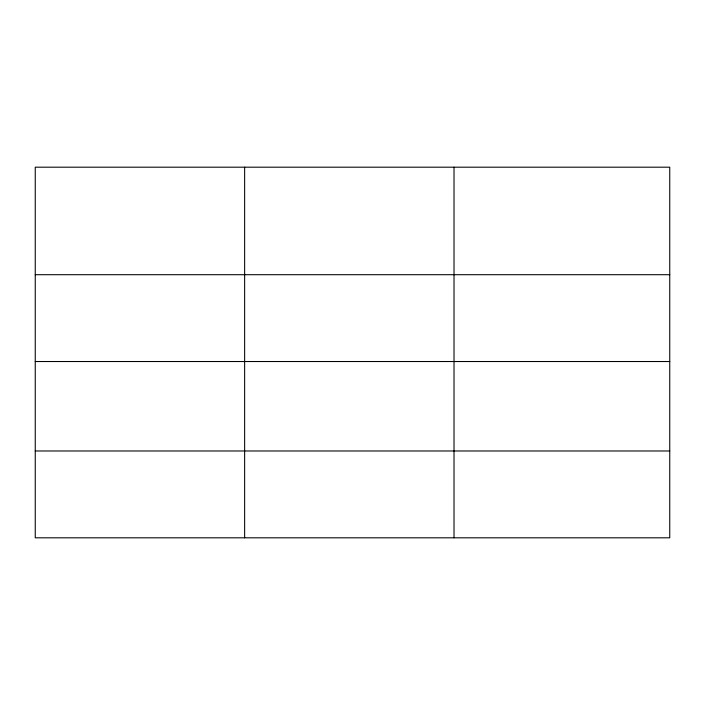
<?xml version="1.0" encoding="UTF-8"?>
<svg xmlns="http://www.w3.org/2000/svg" width="705" height="705" viewBox="0 0 705 705"><rect width="100%" height="100%" fill="white"/><g stroke="black" fill="none" stroke-linecap="round" stroke-linejoin="round"><path stroke-width="1.06" d="M669.75 361.524L669.75 167.191L35.25 167.191L35.25 537.809L669.75 537.809L669.75 361.524L35.25 361.524M35.25 274.703L669.75 274.703M35.25 450.98L669.75 450.98M454.02 167.191L454.02 537.809M244.635 167.191L244.635 537.809"/></g></svg>
